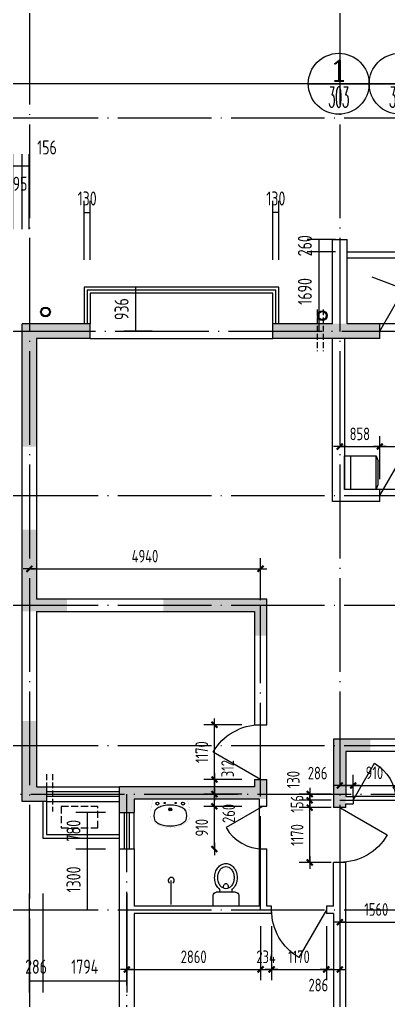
# Model space of a CAD drawing. Extents: x -726032 to 135930, y -151624 to 587044.
# Drawn here: x -666225 to -658347, y 498822 to 519746 of the extents above; entities that cross this region are included whole.
import ezdxf
from ezdxf.enums import TextEntityAlignment as Align

# ---------------------------------------------------------------- set-up
doc = ezdxf.new("R2010")
doc.units = 0
doc.header["$LTSCALE"] = 1000
doc.header["$MEASUREMENT"] = 0
doc.linetypes.add('DASH', pattern=[0.35, 0.25, -0.1])
doc.linetypes.add('DOTE', pattern=[2.42, 2, -0.2, 0.02, -0.2])
doc.layers.get('0').update_dxf_attribs({"linetype": 'CONTINUOUS'})
doc.layers.get('DEFPOINTS').update_dxf_attribs({"color": 1, "linetype": 'CONTINUOUS'})
for name, color, linetype in [('COLUMN', 170, 'CONTINUOUS'), ('DOTE', 8, 'DOTE'), ('GROUND', 45, 'CONTINUOUS'), ('JIAJU', 252, 'CONTINUOUS'), ('LVTRY', 6, 'CONTINUOUS'), ('PUB_DIM', 245, 'CONTINUOUS'), ('ROOF', 4, 'CONTINUOUS'), ('WALL', 255, 'CONTINUOUS'), ('WINDOW', 155, 'CONTINUOUS'), ('WINDOW_TEXT', 7, 'CONTINUOUS'), ('引线', 213, 'CONTINUOUS'), ('空调', 245, 'CONTINUOUS'), ('雨水管', 20, 'CONTINUOUS')]:
    doc.layers.add(name, color=color, linetype=linetype)
doc.styles.add('COMP', font='COMPLEX', dxfattribs={"bigfont": 'hztxt'})
doc.styles.add('DIM_FONT', font='isocp.shx', dxfattribs={"width": 0.8})
doc.styles.add('SIMPLEX', font='SIMPLEX.SHX')
doc.dimstyles.new('DIMA', dxfattribs={"dimtxt": 300, "dimasz": 1, "dimexe": 250, "dimexo": 300, "dimgap": 150, "dimtad": 1, "dimdec": 0, "dimzin": 0, "dimdsep": 46, "dimtxsty": 'DIM_FONT', "dimcen": 0.09, "dimse1": 1, "dimclrt": 142, "dimadec": 0, "dimazin": 0, "dimtfac": 1, "dimtdec": 0, "dimtix": 1, "dimtmove": 2, "dimatfit": 3, "dimfxl": 1, "dimtolj": 1, "dimtzin": 0, "dimarcsym": 0})
doc.dimstyles.new('DIMB', dxfattribs={"dimtxt": 300, "dimasz": 1, "dimexe": 250, "dimexo": 300, "dimgap": 150, "dimtad": 1, "dimdec": 0, "dimzin": 0, "dimdsep": 46, "dimtxsty": 'DIM_FONT', "dimcen": 0.09, "dimse2": 1, "dimclrt": 142, "dimadec": 0, "dimazin": 0, "dimtfac": 1, "dimtdec": 0, "dimtix": 1, "dimtmove": 2, "dimatfit": 3, "dimfxl": 1, "dimtolj": 1, "dimtzin": 0, "dimarcsym": 0})
doc.dimstyles.new('DIMN', dxfattribs={"dimtxt": 300, "dimasz": 1, "dimexe": 250, "dimexo": 300, "dimgap": 150, "dimtad": 1, "dimdec": 0, "dimzin": 0, "dimdsep": 46, "dimtxsty": 'DIM_FONT', "dimcen": 0.09, "dimclrt": 142, "dimadec": 0, "dimazin": 0, "dimtfac": 1, "dimtdec": 0, "dimtix": 1, "dimtmove": 2, "dimatfit": 3, "dimfxl": 1, "dimtolj": 1, "dimtzin": 0, "dimarcsym": 0})

# ---------------------------------------------------------------- blocks, each defined once
blk = doc.blocks.new('_DIMX')
blk.add_line((-150, 0), (150, 0))
at = {"const_width": 50}
blk.add_lwpolyline([(-70, -70), (70, 70)], dxfattribs=at)
blk = doc.blocks.new('*D2236')
at = {"layer": 'DEFPOINTS', "color": 0, "transparency": 16777216}
for p in [(-659673, 500674), (-659387, 500674), (-659387, 499482)]:
    blk.add_point(p, dxfattribs=at)
at = {"layer": 'PUB_DIM', "color": 0, "lineweight": -2, "transparency": 16777216}
for p, q in [((-659387, 500404), (-659387, 499257)), ((-659672, 499482), (-659388, 499482))]:
    blk.add_line(p, q, dxfattribs=at)
at = {"layer": 'PUB_DIM', "color": 0, "lineweight": -2, "transparency": 16777216, "xscale": 0.9, "yscale": 0.9, "zscale": 0.9, "rotation": 180}
blk.add_blockref('_DIMX', (-659673, 499482), dxfattribs=at)
at = {"layer": 'PUB_DIM', "color": 0, "lineweight": -2, "transparency": 16777216, "xscale": 0.9, "yscale": 0.9, "zscale": 0.9}
blk.add_blockref('_DIMX', (-659387, 499482), dxfattribs=at)
at = {"layer": 'PUB_DIM', "color": 142, "transparency": 16777216, "insert": (-659844, 499150), "char_height": 270, "attachment_point": 5, "style": 'DIM_FONT'}
blk.add_mtext('\\A1;286', dxfattribs=at)
blk = doc.blocks.new('*D983')
at = {"layer": 'DEFPOINTS', "color": 0, "transparency": 16777216}
for p in [(-666017, 501404), (-665731, 501404), (-665731, 499241)]:
    blk.add_point(p, dxfattribs=at)
at = {"layer": 'PUB_DIM', "color": 0, "lineweight": -2, "transparency": 16777216}
for p, q in [((-666017, 501104), (-666017, 498991)), ((-665731, 501104), (-665731, 498991)), ((-666018, 499241), (-666019, 499241)), ((-666017, 499241), (-665731, 499241)), ((-665730, 499241), (-665729, 499241))]:
    blk.add_line(p, q, dxfattribs=at)
at = {"layer": 'PUB_DIM', "color": 0, "transparency": 16777216}
for points in [[(-666018, 499242), (-666018, 499241), (-666017, 499241)], [(-665730, 499242), (-665730, 499241), (-665731, 499241)]]:
    blk.add_solid(points, dxfattribs=at)
at = {"layer": 'PUB_DIM', "color": 142, "transparency": 16777216, "insert": (-665874, 499541), "char_height": 300, "attachment_point": 5, "style": 'DIM_FONT'}
blk.add_mtext('\\A1;286', dxfattribs=at)
blk = doc.blocks.new('*D984')
at = {"layer": 'DEFPOINTS', "color": 0, "transparency": 16777216}
for p in [(-665731, 501404), (-663937, 501404), (-663937, 499241)]:
    blk.add_point(p, dxfattribs=at)
at = {"layer": 'PUB_DIM', "color": 0, "lineweight": -2, "transparency": 16777216}
for p, q in [((-665731, 501104), (-665731, 498991)), ((-663937, 501104), (-663937, 498991)), ((-665730, 499241), (-663938, 499241))]:
    blk.add_line(p, q, dxfattribs=at)
at = {"layer": 'PUB_DIM', "color": 0, "transparency": 16777216}
for points in [[(-665730, 499242), (-665730, 499241), (-665731, 499241)], [(-663938, 499242), (-663938, 499241), (-663937, 499241)]]:
    blk.add_solid(points, dxfattribs=at)
at = {"layer": 'PUB_DIM', "color": 142, "transparency": 16777216, "insert": (-664834, 499541), "char_height": 300, "attachment_point": 5, "style": 'DIM_FONT'}
blk.add_mtext('\\A1;1794', dxfattribs=at)
blk = doc.blocks.new('*D2321')
at = {"layer": 'DEFPOINTS', "color": 0, "transparency": 16777216}
for p in [(-663937, 500674), (-661077, 500674), (-661077, 499482)]:
    blk.add_point(p, dxfattribs=at)
at = {"layer": 'PUB_DIM', "color": 0, "lineweight": -2, "transparency": 16777216}
for p, q in [((-661077, 500404), (-661077, 499257)), ((-663936, 499482), (-661078, 499482))]:
    blk.add_line(p, q, dxfattribs=at)
at = {"layer": 'PUB_DIM', "color": 0, "lineweight": -2, "transparency": 16777216, "xscale": 0.9, "yscale": 0.9, "zscale": 0.9, "rotation": 180}
blk.add_blockref('_DIMX', (-663937, 499482), dxfattribs=at)
at = {"layer": 'PUB_DIM', "color": 0, "lineweight": -2, "transparency": 16777216, "xscale": 0.9, "yscale": 0.9, "zscale": 0.9}
blk.add_blockref('_DIMX', (-661077, 499482), dxfattribs=at)
at = {"layer": 'PUB_DIM', "color": 142, "transparency": 16777216, "insert": (-662507, 499752), "char_height": 270, "attachment_point": 5, "style": 'DIM_FONT'}
blk.add_mtext('\\A1;2860', dxfattribs=at)
blk = doc.blocks.new('*D2322')
at = {"layer": 'DEFPOINTS', "color": 0, "transparency": 16777216}
for p in [(-661077, 508029), (-666017, 507092), (-661077, 507092)]:
    blk.add_point(p, dxfattribs=at)
at = {"layer": 'PUB_DIM', "color": 0, "lineweight": -2, "transparency": 16777216}
for p, q in [((-661077, 507362), (-661077, 508254)), ((-666016, 508029), (-661078, 508029))]:
    blk.add_line(p, q, dxfattribs=at)
at = {"layer": 'PUB_DIM', "color": 0, "lineweight": -2, "transparency": 16777216, "xscale": 0.9, "yscale": 0.9, "zscale": 0.9, "rotation": 180}
blk.add_blockref('_DIMX', (-666017, 508029), dxfattribs=at)
at = {"layer": 'PUB_DIM', "color": 0, "lineweight": -2, "transparency": 16777216, "xscale": 0.9, "yscale": 0.9, "zscale": 0.9}
blk.add_blockref('_DIMX', (-661077, 508029), dxfattribs=at)
at = {"layer": 'PUB_DIM', "color": 142, "transparency": 16777216, "insert": (-663547, 508299), "char_height": 270, "attachment_point": 5, "style": 'DIM_FONT'}
blk.add_mtext('\\A1;4940', dxfattribs=at)
blk = doc.blocks.new('_WBLK')
for p, q in [((-0.5, 0.5), (0.5, 0.5)), ((0.5, 0.167), (-0.5, 0.167)), ((0.5, -0.167), (-0.5, -0.167)), ((-0.5, -0.5), (0.5, -0.5))]:
    blk.add_line(p, q)
at = {"layer": 'WINDOW_TEXT', "style": 'SIMPLEX', "flags": 9}
blk.add_attdef('A', text='', height=1, dxfattribs=at).set_placement((0, 1.5), align=Align.MIDDLE)
blk = doc.blocks.new('*D1081')
at = {"layer": 'DEFPOINTS', "color": 0, "transparency": 16777216}
for p in [(-663093, 514038), (-663747, 513102), (-663093, 513102)]:
    blk.add_point(p, dxfattribs=at)
at = {"layer": 'PUB_DIM', "color": 0, "lineweight": -2, "transparency": 16777216}
for p, q in [((-663393, 514038), (-663997, 514038)), ((-663747, 514037), (-663747, 513103)), ((-663393, 513102), (-663997, 513102))]:
    blk.add_line(p, q, dxfattribs=at)
at = {"layer": 'PUB_DIM', "color": 0, "transparency": 16777216}
for points in [[(-663747, 514037), (-663747, 514037), (-663747, 514038)], [(-663747, 513103), (-663747, 513103), (-663747, 513102)]]:
    blk.add_solid(points, dxfattribs=at)
at = {"layer": 'PUB_DIM', "color": 142, "transparency": 16777216, "insert": (-664047, 513570), "char_height": 300, "attachment_point": 5, "rotation": 90, "style": 'DIM_FONT'}
blk.add_mtext('\\A1;936', dxfattribs=at)
blk = doc.blocks.new('*D2323')
at = {"layer": 'DEFPOINTS', "color": 0, "transparency": 16777216}
for p in [(-664773, 502052), (-664093, 502052), (-664093, 500752)]:
    blk.add_point(p, dxfattribs=at)
at = {"layer": 'PUB_DIM', "color": 0, "lineweight": -2, "transparency": 16777216}
for p, q in [((-664393, 502052), (-665023, 502052)), ((-664773, 500753), (-664773, 502051))]:
    blk.add_line(p, q, dxfattribs=at)
at = {"layer": 'PUB_DIM', "color": 0, "transparency": 16777216}
for points in [[(-664773, 502051), (-664772, 502051), (-664773, 502052)], [(-664773, 500753), (-664772, 500753), (-664773, 500752)]]:
    blk.add_solid(points, dxfattribs=at)
at = {"layer": 'PUB_DIM', "color": 142, "transparency": 16777216, "insert": (-665073, 501402), "char_height": 300, "attachment_point": 5, "rotation": 90, "style": 'DIM_FONT'}
blk.add_mtext('\\A1;1300', dxfattribs=at)
blk = doc.blocks.new('*D1083')
at = {"layer": 'DEFPOINTS', "color": 0, "transparency": 16777216}
for p in [(-664773, 502832), (-664093, 502832), (-664093, 502052)]:
    blk.add_point(p, dxfattribs=at)
at = {"layer": 'PUB_DIM', "color": 0, "lineweight": -2, "transparency": 16777216}
for p, q in [((-664393, 502832), (-665023, 502832)), ((-664773, 502053), (-664773, 502831)), ((-664393, 502052), (-665023, 502052))]:
    blk.add_line(p, q, dxfattribs=at)
at = {"layer": 'PUB_DIM', "color": 0, "transparency": 16777216}
for points in [[(-664773, 502831), (-664772, 502831), (-664773, 502832)], [(-664773, 502053), (-664772, 502053), (-664773, 502052)]]:
    blk.add_solid(points, dxfattribs=at)
at = {"layer": 'PUB_DIM', "color": 142, "transparency": 16777216, "insert": (-665073, 502442), "char_height": 300, "attachment_point": 5, "rotation": 90, "style": 'DIM_FONT'}
blk.add_mtext('\\A1;780', dxfattribs=at)
blk = doc.blocks.new('*D1092')
at = {"layer": 'DEFPOINTS', "color": 0, "transparency": 16777216}
for p in [(-666173, 516629), (-666368, 514974), (-666173, 514974)]:
    blk.add_point(p, dxfattribs=at)
at = {"layer": 'PUB_DIM', "color": 0, "lineweight": -2, "transparency": 16777216}
for p, q in [((-666368, 515274), (-666368, 516879)), ((-666173, 515274), (-666173, 516879)), ((-666369, 516629), (-666370, 516629)), ((-666368, 516629), (-666173, 516629)), ((-666172, 516629), (-666171, 516629))]:
    blk.add_line(p, q, dxfattribs=at)
at = {"layer": 'PUB_DIM', "color": 0, "transparency": 16777216}
for points in [[(-666369, 516629), (-666369, 516629), (-666368, 516629)], [(-666172, 516629), (-666172, 516629), (-666173, 516629)]]:
    blk.add_solid(points, dxfattribs=at)
at = {"layer": 'PUB_DIM', "color": 142, "transparency": 16777216, "insert": (-666270, 516245), "char_height": 300, "attachment_point": 5, "style": 'DIM_FONT'}
blk.add_mtext('\\A1;195', dxfattribs=at)
blk = doc.blocks.new('*D1093')
at = {"layer": 'DEFPOINTS', "color": 0, "transparency": 16777216}
for p in [(-666017, 516629), (-666173, 514974), (-666017, 514974)]:
    blk.add_point(p, dxfattribs=at)
at = {"layer": 'PUB_DIM', "color": 0, "lineweight": -2, "transparency": 16777216}
for p, q in [((-666173, 515274), (-666173, 516879)), ((-666017, 515274), (-666017, 516879)), ((-666174, 516629), (-666175, 516629)), ((-666173, 516629), (-666017, 516629)), ((-666016, 516629), (-666015, 516629))]:
    blk.add_line(p, q, dxfattribs=at)
at = {"layer": 'PUB_DIM', "color": 0, "transparency": 16777216}
for points in [[(-666174, 516629), (-666174, 516629), (-666173, 516629)], [(-666016, 516629), (-666016, 516629), (-666017, 516629)]]:
    blk.add_solid(points, dxfattribs=at)
at = {"layer": 'PUB_DIM', "color": 142, "transparency": 16777216, "insert": (-665640, 517019), "char_height": 300, "attachment_point": 5, "style": 'DIM_FONT'}
blk.add_mtext('\\A1;156', dxfattribs=at)
blk = doc.blocks.new('*D1094')
at = {"layer": 'DEFPOINTS', "color": 0, "transparency": 16777216}
for p in [(-664717, 515630), (-664847, 514323), (-664717, 514323)]:
    blk.add_point(p, dxfattribs=at)
at = {"layer": 'PUB_DIM', "color": 0, "lineweight": -2, "transparency": 16777216}
for p, q in [((-664847, 514623), (-664847, 515880)), ((-664717, 514623), (-664717, 515880)), ((-664848, 515630), (-664849, 515630)), ((-664847, 515630), (-664717, 515630)), ((-664716, 515630), (-664715, 515630))]:
    blk.add_line(p, q, dxfattribs=at)
at = {"layer": 'PUB_DIM', "color": 0, "transparency": 16777216}
for points in [[(-664848, 515630), (-664848, 515630), (-664847, 515630)], [(-664716, 515630), (-664716, 515630), (-664717, 515630)]]:
    blk.add_solid(points, dxfattribs=at)
at = {"layer": 'PUB_DIM', "color": 142, "transparency": 16777216, "insert": (-664782, 515930), "char_height": 300, "attachment_point": 5, "style": 'DIM_FONT'}
blk.add_mtext('\\A1;130', dxfattribs=at)
blk = doc.blocks.new('_INDEX')
blk.add_line((-0.5, 0), (0.5, 0))
blk.add_circle((0, 0), 0.5)
at = {"style": 'COMP'}
for tag, width, p, p2 in [('1', 2.333333, (-0.17, 0.05), (0.17, 0.05)), ('-', 1.166667, (-0.17, -0.39), (0.17, -0.39))]:
    blk.add_attdef(tag, text='', height=0.34, dxfattribs=dict(at, width=width)).set_placement(p, p2, align=Align.FIT)
blk = doc.blocks.new('*D1105')
at = {"layer": 'DEFPOINTS', "color": 0, "transparency": 16777216}
for p in [(-659387, 501362), (-657827, 501102), (-657827, 500492)]:
    blk.add_point(p, dxfattribs=at)
at = {"layer": 'PUB_DIM', "color": 0, "lineweight": -2, "transparency": 16777216}
for p, q in [((-659387, 501092), (-659387, 500267)), ((-657827, 500832), (-657827, 500267)), ((-659386, 500492), (-657828, 500492))]:
    blk.add_line(p, q, dxfattribs=at)
at = {"layer": 'PUB_DIM', "color": 0, "lineweight": -2, "transparency": 16777216, "xscale": 0.9, "yscale": 0.9, "zscale": 0.9, "rotation": 180}
blk.add_blockref('_DIMX', (-659387, 500492), dxfattribs=at)
at = {"layer": 'PUB_DIM', "color": 0, "lineweight": -2, "transparency": 16777216, "xscale": 0.9, "yscale": 0.9, "zscale": 0.9}
blk.add_blockref('_DIMX', (-657827, 500492), dxfattribs=at)
at = {"layer": 'PUB_DIM', "color": 142, "transparency": 16777216, "insert": (-658607, 500762), "char_height": 270, "attachment_point": 5, "style": 'DIM_FONT'}
blk.add_mtext('\\A1;1560', dxfattribs=at)
blk = doc.blocks.new('_DBLK')
blk.add_line((-0.5, 0), (0, -0.866))
blk.add_arc((-0.5, 0), 1, 300, 0)
at = {"layer": 'WINDOW_TEXT', "style": 'SIMPLEX', "flags": 9}
blk.add_attdef('A', text='', height=1, dxfattribs=at).set_placement((0, 1.5), align=Align.MIDDLE)
blk = doc.blocks.new('*D2353')
at = {"layer": 'DEFPOINTS', "color": 0, "transparency": 16777216}
for p in [(-659101, 503408), (-659387, 502897), (-659101, 502897)]:
    blk.add_point(p, dxfattribs=at)
at = {"layer": 'PUB_DIM', "color": 0, "lineweight": -2, "transparency": 16777216}
for p, q in [((-659101, 503167), (-659101, 503633)), ((-659386, 503408), (-659102, 503408))]:
    blk.add_line(p, q, dxfattribs=at)
at = {"layer": 'PUB_DIM', "color": 0, "lineweight": -2, "transparency": 16777216, "xscale": 0.9, "yscale": 0.9, "zscale": 0.9, "rotation": 180}
blk.add_blockref('_DIMX', (-659387, 503408), dxfattribs=at)
at = {"layer": 'PUB_DIM', "color": 0, "lineweight": -2, "transparency": 16777216, "xscale": 0.9, "yscale": 0.9, "zscale": 0.9}
blk.add_blockref('_DIMX', (-659101, 503408), dxfattribs=at)
at = {"layer": 'PUB_DIM', "color": 142, "transparency": 16777216, "insert": (-659859, 503671), "char_height": 270, "attachment_point": 5, "style": 'DIM_FONT'}
blk.add_mtext('\\A1;286', dxfattribs=at)
blk = doc.blocks.new('*D2354')
at = {"layer": 'DEFPOINTS', "color": 0, "transparency": 16777216}
for p in [(-658191, 503408), (-659101, 502897), (-658191, 502897)]:
    blk.add_point(p, dxfattribs=at)
at = {"layer": 'PUB_DIM', "color": 0, "lineweight": -2, "transparency": 16777216}
for p, q in [((-658191, 503167), (-658191, 503633)), ((-659100, 503408), (-658192, 503408))]:
    blk.add_line(p, q, dxfattribs=at)
at = {"layer": 'PUB_DIM', "color": 0, "lineweight": -2, "transparency": 16777216, "xscale": 0.9, "yscale": 0.9, "zscale": 0.9, "rotation": 180}
blk.add_blockref('_DIMX', (-659101, 503408), dxfattribs=at)
at = {"layer": 'PUB_DIM', "color": 0, "lineweight": -2, "transparency": 16777216, "xscale": 0.9, "yscale": 0.9, "zscale": 0.9}
blk.add_blockref('_DIMX', (-658191, 503408), dxfattribs=at)
at = {"layer": 'PUB_DIM', "color": 142, "transparency": 16777216, "insert": (-658646, 503678), "char_height": 270, "attachment_point": 5, "style": 'DIM_FONT'}
blk.add_mtext('\\A1;910', dxfattribs=at)
blk = doc.blocks.new('A$C593B1C2D')
at = {"layer": 'JIAJU'}
for p, q in [((0, 550), (0, 32)), ((550, 550), (0, 550)), ((550, 32), (550, 550)), ((550, 450), (0, 450)), ((0, 32), (84, 0)), ((550, 32), (0, 32)), ((466, 0), (84, 0)), ((550, 32), (466, 0))]:
    blk.add_line(p, q, dxfattribs=at)
blk = doc.blocks.new('A$C52343C9C')
at = {"layer": 'JIAJU', "rotation": 2.050917305024764e-05}
blk.add_blockref('A$C593B1C2D', (0, 0), dxfattribs=at)
blk = doc.blocks.new('A$C47CE1419')
at = {"layer": 'JIAJU', "xscale": -1, "rotation": 90}
blk.add_blockref('A$C52343C9C', (550, 550), dxfattribs=at)
blk = doc.blocks.new('*D2355')
at = {"layer": 'DEFPOINTS', "color": 0, "transparency": 16777216}
for p in [(-658529, 510638), (-659387, 509669), (-658529, 509669)]:
    blk.add_point(p, dxfattribs=at)
at = {"layer": 'PUB_DIM', "color": 0, "lineweight": -2, "transparency": 16777216}
for p, q in [((-658529, 509939), (-658529, 510863)), ((-659386, 510638), (-658530, 510638))]:
    blk.add_line(p, q, dxfattribs=at)
at = {"layer": 'PUB_DIM', "color": 0, "lineweight": -2, "transparency": 16777216, "xscale": 0.9, "yscale": 0.9, "zscale": 0.9, "rotation": 180}
blk.add_blockref('_DIMX', (-659387, 510638), dxfattribs=at)
at = {"layer": 'PUB_DIM', "color": 0, "lineweight": -2, "transparency": 16777216, "xscale": 0.9, "yscale": 0.9, "zscale": 0.9}
blk.add_blockref('_DIMX', (-658529, 510638), dxfattribs=at)
at = {"layer": 'PUB_DIM', "color": 142, "transparency": 16777216, "insert": (-658958, 510908), "char_height": 270, "attachment_point": 5, "style": 'DIM_FONT'}
blk.add_mtext('\\A1;858', dxfattribs=at)
blk = doc.blocks.new('*D3738')
at = {"layer": 'DEFPOINTS', "color": 0, "transparency": 16777216}
for p in [(-659179, 514792), (-659832, 513102), (-659179, 513102)]:
    blk.add_point(p, dxfattribs=at)
at = {"layer": 'PUB_DIM', "color": 0, "lineweight": -2, "transparency": 16777216}
for p, q in [((-659479, 514792), (-660082, 514792)), ((-659832, 514791), (-659832, 513103))]:
    blk.add_line(p, q, dxfattribs=at)
at = {"layer": 'PUB_DIM', "color": 0, "transparency": 16777216}
for points in [[(-659832, 514791), (-659832, 514791), (-659832, 514792)], [(-659832, 513103), (-659832, 513103), (-659832, 513102)]]:
    blk.add_solid(points, dxfattribs=at)
at = {"layer": 'PUB_DIM', "color": 142, "transparency": 16777216, "insert": (-660132, 513947), "char_height": 300, "attachment_point": 5, "rotation": 90, "style": 'DIM_FONT'}
blk.add_mtext('\\A1;1690', dxfattribs=at)
blk = doc.blocks.new('*D2360')
at = {"layer": 'DEFPOINTS', "color": 0, "transparency": 16777216}
for p in [(-657359, 510638), (-658529, 509669), (-657359, 509669)]:
    blk.add_point(p, dxfattribs=at)
at = {"layer": 'PUB_DIM', "color": 0, "lineweight": -2, "transparency": 16777216}
for p, q in [((-657359, 509939), (-657359, 510863)), ((-658528, 510638), (-657360, 510638))]:
    blk.add_line(p, q, dxfattribs=at)
at = {"layer": 'PUB_DIM', "color": 0, "lineweight": -2, "transparency": 16777216, "xscale": 0.9, "yscale": 0.9, "zscale": 0.9, "rotation": 180}
blk.add_blockref('_DIMX', (-658529, 510638), dxfattribs=at)
at = {"layer": 'PUB_DIM', "color": 0, "lineweight": -2, "transparency": 16777216, "xscale": 0.9, "yscale": 0.9, "zscale": 0.9}
blk.add_blockref('_DIMX', (-657359, 510638), dxfattribs=at)
at = {"layer": 'PUB_DIM', "color": 142, "transparency": 16777216, "insert": (-657944, 510908), "char_height": 270, "attachment_point": 5, "style": 'DIM_FONT'}
blk.add_mtext('\\A1;1170', dxfattribs=at)
blk = doc.blocks.new('*D2362')
at = {"layer": 'DEFPOINTS', "color": 0, "transparency": 16777216}
for p in [(-661077, 500674), (-660843, 500674), (-660843, 499482)]:
    blk.add_point(p, dxfattribs=at)
at = {"layer": 'PUB_DIM', "color": 0, "lineweight": -2, "transparency": 16777216}
for p, q in [((-660843, 500404), (-660843, 499257)), ((-661078, 499482), (-661079, 499482)), ((-661077, 499482), (-660843, 499482)), ((-660842, 499482), (-660841, 499482))]:
    blk.add_line(p, q, dxfattribs=at)
at = {"layer": 'PUB_DIM', "color": 0, "lineweight": -2, "transparency": 16777216, "xscale": 0.9, "yscale": 0.9, "zscale": 0.9}
blk.add_blockref('_DIMX', (-661077, 499482), dxfattribs=at)
at = {"layer": 'PUB_DIM', "color": 0, "lineweight": -2, "transparency": 16777216, "xscale": 0.9, "yscale": 0.9, "zscale": 0.9, "rotation": 180}
blk.add_blockref('_DIMX', (-660843, 499482), dxfattribs=at)
at = {"layer": 'PUB_DIM', "color": 142, "transparency": 16777216, "insert": (-660960, 499752), "char_height": 270, "attachment_point": 5, "style": 'DIM_FONT'}
blk.add_mtext('\\A1;234', dxfattribs=at)
blk = doc.blocks.new('M_E11')
for p, q in [((-280, -10), (-280, 0)), ((280, 0), (280, -10)), ((-251, -189), (-251, -186)), ((-248, -183), (-250, -185))]:
    blk.add_line(p, q)
at = {"const_width": 1.5}
for points in [[(-280, 0), (280, 0)], [(-326, -200), (-280, -5)], [(326, -204), (280, -5)]]:
    blk.add_lwpolyline(points, dxfattribs=at)
for points in [[(253, -188, 0.098208), (193, -141, 0.066287), (110, -111, 0.052428), (0, -100, 0.052428), (-110, -111, 0.066287), (-193, -141, 0.093876), (-251, -186, 0.171377)], [(-250, -358, 0.091341), (-193, -401, 0.066287), (-110, -431, 0.052428), (0, -442, 0.052428), (110, -431, 0.066287), (193, -401, 0.091756), (250, -358, 0.171377)]]:
    blk.add_lwpolyline(points, format="xyb")
for points in [[(-326, -200, 0.008223), (-326, -204, 0.149285)], [(-326, -266, 0.149285), (-304, -337, 0.107079), (-231, -408, 0.075625), (-131, -450, 0.062436), (-1, -467, 0.062436), (130, -452, 0.075625), (230, -410, 0.107079), (304, -339, 0.149285), (326, -268, 0.005205), (326, -266, 0.086596)]]:
    blk.add_lwpolyline(points, format="xyb", dxfattribs=at)
at = {"const_width": 1.5, "flags": 128}
for points in [[(-326, -204), (-326, -268)], [(326, -204), (326, -268)]]:
    blk.add_lwpolyline(points, dxfattribs=at)
at = {"flags": 128}
for points in [[(-253, -188, 0.172546), (-250, -358, 0.726395)], [(253, -188, -0.172546), (250, -358, -0.726395)]]:
    blk.add_lwpolyline(points, format="xyb", dxfattribs=at)
for centre, radius in [((-210, -75), 24), ((-210, -75), 24), ((-210, -75), 24), ((-90, -65), 10), ((0, -170), 25), ((0, -170), 15), ((90, -65), 10), ((210, -75), 24)]:
    blk.add_circle(centre, radius)
blk.add_arc((-250, -186), 1, 131.3224, 180)
at = {"width": 0.8, "flags": 9}
for tag in ['XSIZE', 'YSIZE']:
    blk.add_attdef(tag, (0, 0), '', height=0.5, dxfattribs=at)
blk = doc.blocks.new('_LV10')
blk.add_line((0, -37), (0, -432))
blk.add_arc((0, -432), 50, 121.0332, 58.9668)
blk = doc.blocks.new('_LV5')
for p, q in [((210, 0), (-210, 0)), ((-210, 0), (-210, -180)), ((210, -180), (210, 0)), ((160, -230), (-160, -230)), ((-101, -230), (-101, -254)), ((101, -230), (101, -254))]:
    blk.add_line(p, q)
blk.add_lwpolyline([(-135, -469, 0.080312), (-123, -544, 0.089014), (-92, -602, 0.104918), (-46, -639, 0.119812), (0, -650, 0.119812), (46, -639, 0.104918), (92, -602, 0.089014), (123, -544, 0.080312), (135, -469, 0.080312), (123, -395, 0.089014), (92, -337, 0.104918), (46, -300, 0.119812), (0, -288, 0.119812), (-46, -300, 0.104918), (-92, -337, 0.089014), (-123, -395, 0.080312)], format="xyb", close=True)
for points in [[(-39, -318, 0.073567), (-36, -339, 0.084454), (-27, -356, 0.10642), (-14, -368, 0.129709), (0, -372, 0.129709), (14, -368, 0.10642), (27, -356, 0.084454), (36, -339, 0.073567), (39, -318, 0.073567), (36, -298, 0.014016), (35, -295, 0.10642)], [(-35, -295, 0.013578), (-36, -298, 0.073567), (-39, -318, 0.073567)]]:
    blk.add_lwpolyline(points, format="xyb")
for centre, radius, start, end in [((-160, -180), 50, 180, 270), ((52, -453), 235, 141.2863, 161.6333), ((20, -427), 194, 134.8144, 141.2863), ((-151, -254), 50, 314.8144, 0), ((151, -254), 50, 180, 225.2555), ((-20, -427), 194, 38.7137, 45.2555), ((-52, -453), 235, 18.3667, 38.7137), ((160, -180), 50, 270, 0), ((102, -469), 287, 161.6333, 180), ((102, -469), 287, 180, 198.3667), ((-102, -469), 287, 0, 18.3667), ((-102, -469), 287, 341.6333, 0), ((52, -486), 235, 198.3667, 218.7137), ((20, -512), 194, 218.7137, 242.6714), ((-20, -512), 194, 297.3286, 321.2863), ((-52, -486), 235, 321.2863, 341.6333), ((0, -551), 150, 242.6714, 270), ((0, -551), 150, 270, 297.3286)]:
    blk.add_arc(centre, radius, start, end)
blk = doc.blocks.new('*D2363')
at = {"layer": 'DEFPOINTS', "color": 0, "transparency": 16777216}
for p in [(-662064, 504704), (-661207, 504704), (-661207, 503534)]:
    blk.add_point(p, dxfattribs=at)
at = {"layer": 'PUB_DIM', "color": 0, "lineweight": -2, "transparency": 16777216}
for p, q in [((-661477, 504704), (-662289, 504704)), ((-662064, 503535), (-662064, 504704))]:
    blk.add_line(p, q, dxfattribs=at)
at = {"layer": 'PUB_DIM', "color": 0, "lineweight": -2, "transparency": 16777216, "xscale": 0.9, "yscale": 0.9, "zscale": 0.9}
for p, rotation in [((-662064, 504704), 90), ((-662064, 503534), 270)]:
    blk.add_blockref('_DIMX', p, dxfattribs=dict(at, rotation=rotation))
at = {"layer": 'PUB_DIM', "color": 142, "transparency": 16777216, "insert": (-662334, 504119), "char_height": 270, "attachment_point": 5, "rotation": 90, "style": 'DIM_FONT'}
blk.add_mtext('\\A1;1170', dxfattribs=at)
blk = doc.blocks.new('*D2364')
at = {"layer": 'DEFPOINTS', "color": 0, "transparency": 16777216}
for p in [(-662064, 503534), (-661207, 503534), (-661207, 503222)]:
    blk.add_point(p, dxfattribs=at)
at = {"layer": 'PUB_DIM', "color": 0, "lineweight": -2, "transparency": 16777216}
for p, q in [((-661477, 503534), (-662289, 503534)), ((-662064, 503223), (-662064, 503534))]:
    blk.add_line(p, q, dxfattribs=at)
at = {"layer": 'PUB_DIM', "color": 0, "lineweight": -2, "transparency": 16777216, "xscale": 0.9, "yscale": 0.9, "zscale": 0.9}
for p, rotation in [((-662064, 503534), 90), ((-662064, 503222), 270)]:
    blk.add_blockref('_DIMX', p, dxfattribs=dict(at, rotation=rotation))
at = {"layer": 'PUB_DIM', "color": 142, "transparency": 16777216, "insert": (-661783, 503767), "char_height": 270, "attachment_point": 5, "rotation": 90, "style": 'DIM_FONT'}
blk.add_mtext('\\A1;312', dxfattribs=at)
blk = doc.blocks.new('*D2365')
at = {"layer": 'DEFPOINTS', "color": 0, "transparency": 16777216}
for p in [(-662064, 503222), (-661207, 503222), (-661207, 502962)]:
    blk.add_point(p, dxfattribs=at)
at = {"layer": 'PUB_DIM', "color": 0, "lineweight": -2, "transparency": 16777216}
for p, q in [((-661477, 503222), (-662289, 503222)), ((-662064, 503223), (-662064, 503224)), ((-662064, 502962), (-662064, 503222)), ((-662064, 502962), (-662064, 502961))]:
    blk.add_line(p, q, dxfattribs=at)
at = {"layer": 'PUB_DIM', "color": 0, "lineweight": -2, "transparency": 16777216, "xscale": 0.9, "yscale": 0.9, "zscale": 0.9}
for p, rotation in [((-662064, 503222), 270), ((-662064, 502962), 90)]:
    blk.add_blockref('_DIMX', p, dxfattribs=dict(at, rotation=rotation))
at = {"layer": 'PUB_DIM', "color": 142, "transparency": 16777216, "insert": (-661758, 502811), "char_height": 270, "attachment_point": 5, "rotation": 90, "style": 'DIM_FONT'}
blk.add_mtext('\\A1;260', dxfattribs=at)
blk = doc.blocks.new('*D2366')
at = {"layer": 'DEFPOINTS', "color": 0, "transparency": 16777216}
for p in [(-662064, 502962), (-661207, 502962), (-661207, 502052)]:
    blk.add_point(p, dxfattribs=at)
at = {"layer": 'PUB_DIM', "color": 0, "lineweight": -2, "transparency": 16777216}
for p, q in [((-661477, 502962), (-662289, 502962)), ((-662064, 502053), (-662064, 502962))]:
    blk.add_line(p, q, dxfattribs=at)
at = {"layer": 'PUB_DIM', "color": 0, "lineweight": -2, "transparency": 16777216, "xscale": 0.9, "yscale": 0.9, "zscale": 0.9}
for p, rotation in [((-662064, 502962), 90), ((-662064, 502052), 270)]:
    blk.add_blockref('_DIMX', p, dxfattribs=dict(at, rotation=rotation))
at = {"layer": 'PUB_DIM', "color": 142, "transparency": 16777216, "insert": (-662334, 502507), "char_height": 270, "attachment_point": 5, "rotation": 90, "style": 'DIM_FONT'}
blk.add_mtext('\\A1;910', dxfattribs=at)
blk = doc.blocks.new('*D2367')
at = {"layer": 'DEFPOINTS', "color": 0, "transparency": 16777216}
for p in [(-660843, 500674), (-659673, 500674), (-659673, 499482)]:
    blk.add_point(p, dxfattribs=at)
at = {"layer": 'PUB_DIM', "color": 0, "lineweight": -2, "transparency": 16777216}
for p, q in [((-659673, 500404), (-659673, 499257)), ((-660842, 499482), (-659674, 499482))]:
    blk.add_line(p, q, dxfattribs=at)
at = {"layer": 'PUB_DIM', "color": 0, "lineweight": -2, "transparency": 16777216, "xscale": 0.9, "yscale": 0.9, "zscale": 0.9, "rotation": 180}
blk.add_blockref('_DIMX', (-660843, 499482), dxfattribs=at)
at = {"layer": 'PUB_DIM', "color": 0, "lineweight": -2, "transparency": 16777216, "xscale": 0.9, "yscale": 0.9, "zscale": 0.9}
blk.add_blockref('_DIMX', (-659673, 499482), dxfattribs=at)
at = {"layer": 'PUB_DIM', "color": 142, "transparency": 16777216, "insert": (-660258, 499752), "char_height": 270, "attachment_point": 5, "style": 'DIM_FONT'}
blk.add_mtext('\\A1;1170', dxfattribs=at)
blk = doc.blocks.new('*D2368')
at = {"layer": 'DEFPOINTS', "color": 0, "transparency": 16777216}
for p in [(-660028, 503092), (-659297, 503092), (-659297, 502936)]:
    blk.add_point(p, dxfattribs=at)
at = {"layer": 'PUB_DIM', "color": 0, "lineweight": -2, "transparency": 16777216}
for p, q in [((-659567, 503092), (-660253, 503092)), ((-660028, 503093), (-660028, 503094)), ((-660028, 502936), (-660028, 503092)), ((-660028, 502936), (-660028, 502935))]:
    blk.add_line(p, q, dxfattribs=at)
at = {"layer": 'PUB_DIM', "color": 0, "lineweight": -2, "transparency": 16777216, "xscale": 0.9, "yscale": 0.9, "zscale": 0.9}
for p, rotation in [((-660028, 503092), 270), ((-660028, 502936), 90)]:
    blk.add_blockref('_DIMX', p, dxfattribs=dict(at, rotation=rotation))
at = {"layer": 'PUB_DIM', "color": 142, "transparency": 16777216, "insert": (-660298, 503014), "char_height": 270, "attachment_point": 5, "rotation": 90, "style": 'DIM_FONT'}
blk.add_mtext('\\A1;156', dxfattribs=at)
blk = doc.blocks.new('*D1106')
at = {"layer": 'DEFPOINTS', "color": 0, "transparency": 16777216}
for p in [(-660028, 503222), (-659297, 503222), (-659297, 503092)]:
    blk.add_point(p, dxfattribs=at)
at = {"layer": 'PUB_DIM', "color": 0, "lineweight": -2, "transparency": 16777216}
for p, q in [((-659567, 503222), (-660253, 503222)), ((-660028, 503223), (-660028, 503224)), ((-660028, 503092), (-660028, 503222)), ((-659567, 503092), (-660253, 503092)), ((-660028, 503092), (-660028, 503091))]:
    blk.add_line(p, q, dxfattribs=at)
at = {"layer": 'PUB_DIM', "color": 0, "lineweight": -2, "transparency": 16777216, "xscale": 0.9, "yscale": 0.9, "zscale": 0.9}
for p, rotation in [((-660028, 503222), 270), ((-660028, 503092), 90)]:
    blk.add_blockref('_DIMX', p, dxfattribs=dict(at, rotation=rotation))
at = {"layer": 'PUB_DIM', "color": 142, "transparency": 16777216, "insert": (-660379, 503533), "char_height": 270, "attachment_point": 5, "rotation": 90, "style": 'DIM_FONT'}
blk.add_mtext('\\A1;130', dxfattribs=at)
blk = doc.blocks.new('*D1107')
at = {"layer": 'DEFPOINTS', "color": 0, "transparency": 16777216}
for p in [(-659179, 515052), (-659832, 514792), (-659179, 514792)]:
    blk.add_point(p, dxfattribs=at)
at = {"layer": 'PUB_DIM', "color": 0, "lineweight": -2, "transparency": 16777216}
for p, q in [((-659479, 515052), (-660082, 515052)), ((-659832, 515053), (-659832, 515054)), ((-659832, 515052), (-659832, 514792)), ((-659479, 514792), (-660082, 514792)), ((-659832, 514791), (-659832, 514790))]:
    blk.add_line(p, q, dxfattribs=at)
at = {"layer": 'PUB_DIM', "color": 0, "transparency": 16777216}
for points in [[(-659832, 515053), (-659832, 515053), (-659832, 515052)], [(-659832, 514791), (-659832, 514791), (-659832, 514792)]]:
    blk.add_solid(points, dxfattribs=at)
at = {"layer": 'PUB_DIM', "color": 142, "transparency": 16777216, "insert": (-660132, 514922), "char_height": 300, "attachment_point": 5, "rotation": 90, "style": 'DIM_FONT'}
blk.add_mtext('\\A1;260', dxfattribs=at)
blk = doc.blocks.new('*D1108')
at = {"layer": 'DEFPOINTS', "color": 0, "transparency": 16777216}
for p in [(-660028, 502936), (-659297, 502936), (-659297, 501766)]:
    blk.add_point(p, dxfattribs=at)
at = {"layer": 'PUB_DIM', "color": 0, "lineweight": -2, "transparency": 16777216}
for p, q in [((-659567, 502936), (-660253, 502936)), ((-660028, 501767), (-660028, 502936)), ((-659567, 501766), (-660253, 501766))]:
    blk.add_line(p, q, dxfattribs=at)
at = {"layer": 'PUB_DIM', "color": 0, "lineweight": -2, "transparency": 16777216, "xscale": 0.9, "yscale": 0.9, "zscale": 0.9}
for p, rotation in [((-660028, 502936), 90), ((-660028, 501766), 270)]:
    blk.add_blockref('_DIMX', p, dxfattribs=dict(at, rotation=rotation))
at = {"layer": 'PUB_DIM', "color": 142, "transparency": 16777216, "insert": (-660298, 502351), "char_height": 270, "attachment_point": 5, "rotation": 90, "style": 'DIM_FONT'}
blk.add_mtext('\\A1;1170', dxfattribs=at)
blk = doc.blocks.new('*D1109')
at = {"layer": 'DEFPOINTS', "color": 0, "transparency": 16777216}
for p in [(-660817, 515630), (-660817, 514323), (-660687, 514323)]:
    blk.add_point(p, dxfattribs=at)
at = {"layer": 'PUB_DIM', "color": 0, "lineweight": -2, "transparency": 16777216}
for p, q in [((-660817, 514623), (-660817, 515880)), ((-660687, 514623), (-660687, 515880)), ((-660818, 515630), (-660819, 515630)), ((-660687, 515630), (-660817, 515630)), ((-660686, 515630), (-660685, 515630))]:
    blk.add_line(p, q, dxfattribs=at)
at = {"layer": 'PUB_DIM', "color": 0, "transparency": 16777216}
for points in [[(-660818, 515630), (-660818, 515630), (-660817, 515630)], [(-660686, 515630), (-660686, 515630), (-660687, 515630)]]:
    blk.add_solid(points, dxfattribs=at)
at = {"layer": 'PUB_DIM', "color": 142, "transparency": 16777216, "insert": (-660752, 515930), "char_height": 300, "attachment_point": 5, "style": 'DIM_FONT'}
blk.add_mtext('\\A1;130', dxfattribs=at)

msp = doc.modelspace()

# ---------------------------------------------------------------- linework, layer by layer
at = {"layer": 'COLUMN'}
for points in [[(-666172.9, 513258.4), (-666172.9, 510632.4), (-665860.9, 512946.4), (-665860.9, 510632.4)], [(-666172.9, 513258.4), (-665860.9, 512946.4), (-664716.9, 513258.4), (-664716.9, 512946.4)], [(-660816.9, 513258.4), (-660816.9, 512946.4), (-658528.9, 513258.4), (-658528.9, 512946.4)], [(-666172.9, 508864.4), (-666172.9, 507122.4), (-665860.9, 508864.4), (-665860.9, 507382.4)], [(-666172.9, 507122.4), (-665860.9, 507382.4), (-665210.9, 507122.4), (-665210.9, 507382.4)], [(-663156.9, 507382.4), (-663156.9, 507122.4), (-660946.9, 507382.4), (-661206.9, 507122.4)], [(-661206.9, 507122.4), (-661206.9, 506602.4), (-660946.9, 507382.4), (-660946.9, 506602.4)], [(-666172.9, 504782.4), (-666172.9, 503066.4), (-665860.9, 504782.4), (-665860.9, 503378.4)], [(-659516.9, 504392.4), (-658736.9, 504392.4), (-659256.9, 504132.4), (-658736.9, 504132.4)], [(-659516.9, 502936.4), (-659516.9, 504392.4), (-659256.9, 502936.4), (-659256.9, 504132.4)], [(-661206.9, 503534.4), (-661206.9, 503378.4), (-660946.9, 503534.4), (-660946.9, 503118.4)], [(-666172.9, 503066.4), (-665652.9, 503066.4), (-665860.9, 503378.4), (-665652.9, 503378.4)], [(-664092.9, 503378.4), (-663780.9, 503118.4), (-661206.9, 503378.4), (-660946.9, 503118.4)], [(-664092.9, 503378.4), (-664092.9, 502832.4), (-663780.9, 503118.4), (-663780.9, 502832.4)]]:
    msp.add_solid(points, dxfattribs=at)
at = {"layer": 'DOTE'}
for p, q in [((-666016.9, 522352), (-666016.9, 491880.4)), ((-659386.9, 522352), (-659386.9, 491880.4)), ((-712529.2, 517652.4), (-642897.4, 517652.4)), ((-712581.2, 513102.4), (-642897.4, 513102.4)), ((-712529.2, 509592.4), (-642897.4, 509592.4)), ((-712529.2, 507252.4), (-642897.4, 507252.4)), ((-661076.9, 500752.4), (-661076.9, 507252.4)), ((-712529.2, 504262.4), (-642897.4, 504262.4)), ((-711965.6, 503222.4), (-642897.4, 503222.4)), ((-663936.9, 491880.4), (-663936.9, 503222.4)), ((-659386.9, 503092.4), (-657826.9, 503092.4)), ((-712529.2, 500752.4), (-642897.4, 500752.4))]:
    msp.add_line(p, q, dxfattribs=at)
at = {"layer": 'GROUND'}
for p, q in [((-657358.9, 513258.4), (-658528.9, 513258.4)), ((-657358.9, 509722.4), (-658528.9, 509722.4)), ((-658190.9, 503170.4), (-659100.9, 503170.4)), ((-661102.9, 502052.4), (-661102.9, 502962.4))]:
    msp.add_line(p, q, dxfattribs=at)
at = {"layer": 'ROOF'}
for p, q in [((-659230.9, 514792.4), (-656578.9, 514792.4)), ((-659230.9, 514662.4), (-656578.9, 514662.4)), ((-665730.9, 503066.4), (-665730.9, 502286.4)), ((-665652.9, 503066.4), (-665652.9, 502364.4)), ((-665730.9, 502286.4), (-664092.9, 502286.4)), ((-665652.9, 502364.4), (-664092.9, 502364.4))]:
    msp.add_line(p, q, dxfattribs=at)
at = {"layer": 'WALL'}
for p, q in [((-659542.9, 515052.4), (-659230.9, 515052.4)), ((-659542.9, 513258.4), (-659542.9, 515052.4)), ((-659230.9, 513258.4), (-659230.9, 515052.4)), ((-664716.9, 513258.4), (-666172.9, 513258.4)), ((-666172.9, 503066.4), (-666172.9, 513258.4)), ((-664716.9, 512946.4), (-664716.9, 513258.4)), ((-660816.9, 512946.4), (-660816.9, 513258.4)), ((-659542.9, 513258.4), (-660816.9, 513258.4)), ((-658528.9, 513258.4), (-659230.9, 513258.4)), ((-658528.9, 512946.4), (-658528.9, 513258.4)), ((-664716.9, 512946.4), (-665860.9, 512946.4)), ((-665860.9, 512946.4), (-665860.9, 507382.4)), ((-658528.9, 512946.4), (-660816.9, 512946.4)), ((-659542.9, 509462.4), (-659542.9, 512946.4)), ((-659282.9, 512946.4), (-659282.9, 509722.4)), ((-658528.9, 509722.4), (-659282.9, 509722.4)), ((-658528.9, 509462.4), (-658528.9, 509722.4)), ((-658528.9, 509462.4), (-659542.9, 509462.4)), ((-660946.9, 507382.4), (-665860.9, 507382.4)), ((-660946.9, 504704.4), (-660946.9, 507382.4)), ((-665860.9, 507122.4), (-661206.9, 507122.4)), ((-665860.9, 507122.4), (-665860.9, 503378.4)), ((-661206.9, 507122.4), (-661206.9, 504704.4)), ((-661206.9, 504704.4), (-660946.9, 504704.4)), ((-659516.9, 504392.4), (-659516.9, 502936.4)), ((-656266.9, 504392.4), (-659516.9, 504392.4)), ((-659256.9, 504132.4), (-659256.9, 503170.4)), ((-654836.9, 504132.4), (-659256.9, 504132.4)), ((-661206.9, 503534.4), (-661206.9, 503378.4)), ((-661206.9, 503534.4), (-660946.9, 503534.4)), ((-660946.9, 502962.4), (-660946.9, 503534.4)), ((-665860.9, 503378.4), (-665652.9, 503378.4)), ((-665652.9, 503378.4), (-665652.9, 503066.4)), ((-661206.9, 503378.4), (-664092.9, 503378.4)), ((-664092.9, 502832.4), (-664092.9, 503378.4)), ((-665652.9, 503066.4), (-666172.9, 503066.4)), ((-661102.9, 503118.4), (-663780.9, 503118.4)), ((-663780.9, 503118.4), (-663780.9, 502832.4)), ((-661102.9, 502962.4), (-661102.9, 503118.4)), ((-659256.9, 503170.4), (-659100.9, 503170.4)), ((-659256.9, 502936.4), (-659256.9, 503014.4)), ((-659256.9, 503014.4), (-659100.9, 503014.4)), ((-659100.9, 503170.4), (-659100.9, 503014.4)), ((-664092.9, 502832.4), (-663780.9, 502832.4)), ((-661102.9, 502962.4), (-660946.9, 502962.4)), ((-659256.9, 502936.4), (-659516.9, 502936.4)), ((-664092.9, 495266.4), (-664092.9, 502052.4)), ((-664092.9, 502052.4), (-663780.9, 502052.4)), ((-663780.9, 502052.4), (-663780.9, 500830.4)), ((-661102.9, 500830.4), (-661102.9, 502052.4)), ((-661102.9, 502052.4), (-660946.9, 502052.4)), ((-660946.9, 500830.4), (-660946.9, 502052.4)), ((-659516.9, 500830.4), (-659516.9, 501766.4)), ((-659256.9, 501766.4), (-659516.9, 501766.4)), ((-659256.9, 495578.4), (-659256.9, 501766.4)), ((-661102.9, 500830.4), (-663780.9, 500830.4)), ((-660842.9, 500830.4), (-660946.9, 500830.4)), ((-660842.9, 500674.4), (-660842.9, 500830.4)), ((-659672.9, 500830.4), (-659672.9, 500674.4)), ((-659516.9, 500830.4), (-659672.9, 500830.4)), ((-663780.9, 500674.4), (-663780.9, 495578.4)), ((-660842.9, 500674.4), (-663780.9, 500674.4)), ((-659516.9, 500674.4), (-659672.9, 500674.4)), ((-659516.9, 500674.4), (-659516.9, 495578.4))]:
    msp.add_line(p, q, dxfattribs=at)
at = {"layer": 'WINDOW'}
msp.add_line((-664716.9, 512946.4), (-660816.9, 512946.4), dxfattribs=at)
for points in [[(-660686.9, 513258.4), (-660686.9, 514038.4), (-664846.9, 514038.4), (-664846.9, 513258.4)], [(-660751.9, 513258.4), (-660751.9, 513973.4), (-664781.9, 513973.4), (-664781.9, 513258.4)], [(-660816.9, 513258.4), (-660816.9, 513908.4), (-664716.9, 513908.4), (-664716.9, 513258.4)]]:
    msp.add_lwpolyline(points, dxfattribs=at)
at = {"layer": '引线'}
msp.add_lwpolyline([(-656552.9, 519527.3), (-657352.9, 518377.6), (-666648.2, 518377.6)], dxfattribs=at)
at = {"layer": '空调', "linetype": 'DASH', "ltscale": 0.5}
for p, q in [((-659867.9, 513564.2), (-659867.9, 512674.8)), ((-659737.9, 513564.2), (-659737.9, 512674.8)), ((-665652.9, 503648.3), (-665652.9, 502854.2)), ((-665522.9, 503648.3), (-665522.9, 502854.2))]:
    msp.add_line(p, q, dxfattribs=at)
at = {"layer": '空调', "linetype": 'DASH', "ltscale": 0.6}
msp.add_lwpolyline([(-665333.7, 502505), (-664553.7, 502505), (-664553.7, 502960), (-665333.7, 502960)], close=True, dxfattribs=at)
at = {"layer": '雨水管'}
msp.add_lwpolyline([(-657752, 513896), (-658697.5, 514251.2)], dxfattribs=at)
for centre, radius in [((-665671.5, 513509), 104), ((-665671.5, 513509), 84.5), ((-659758.6, 513431.8), 104), ((-659758.6, 513431.8), 84.5)]:
    msp.add_circle(centre, radius, dxfattribs=at)

# ---------------------------------------------------------------- block references
at = {"layer": 'LVTRY', "xscale": 1.299999999999272, "yscale": 1.299999999999272, "zscale": 1.299999999999272}
for name, p in [('A$C47CE1419', (-659282.9, 509722.4)), ('M_E11', (-663008.2, 503118.4))]:
    msp.add_blockref(name, p, dxfattribs=at)
at = {"layer": 'LVTRY', "rotation": 180}
for name, p, xscale, yscale, zscale in [('_LV5', (-661817.9, 500830.4), -1.299999999999272, 1.30000000000291, 1.3), ('_LV10', (-662986.4, 500818.8), 1.299999999999272, 1.299999999999272, 1.299999999999272)]:
    msp.add_blockref(name, p, dxfattribs=dict(at, xscale=xscale, yscale=yscale, zscale=zscale))
at = {"layer": 'WINDOW'}
for name, p, xscale, yscale, zscale, rotation in [('_DBLK', (-657943.9, 513102.4), -1170, 1170, 1170, 180), ('_DBLK', (-657943.9, 509592.4), -1170, 1170, 1170, 180), ('_DBLK', (-661076.9, 504119.4), -1170, 1170, 1170, 270), ('_WBLK', (-663936.9, 502442.4), -780, 312, 780, 270), ('_DBLK', (-661024.9, 502507.4), 910, 910, 910, 270), ('_DBLK', (-659386.9, 502351.4), 1170, -1170, 1170, 270), ('_DBLK', (-660257.9, 500752.4), 1170, -1170, 1170, 180)]:
    msp.add_blockref(name, p, dxfattribs=dict(at, xscale=xscale, yscale=yscale, zscale=zscale, rotation=rotation))
for name, p, xscale, yscale, zscale in [('_DBLK', (-658645.9, 503092.4), 910, -910, 910), ('_WBLK', (-664872.9, 503222.4), 1560, 312, 1560)]:
    msp.add_blockref(name, p, dxfattribs=dict(at, xscale=xscale, yscale=yscale, zscale=zscale))
at = {"layer": '引线'}
ref = msp.add_blockref('_INDEX', (-659408.4, 518377.6), dxfattribs=dict(at, xscale=1300, yscale=1300, zscale=1300))
ref.add_attrib('1', '1', dxfattribs={"layer": '0', "height": 442, "style": 'COMP', "width": 2.333333}).set_placement((-659629.4, 518442.6), (-659187.4, 518442.6), align=Align.FIT)
ref.add_attrib('-', '303', dxfattribs={"layer": '0', "height": 442, "style": 'COMP', "width": 0.396226}).set_placement((-659629.4, 517870.6), (-659187.4, 517870.6), align=Align.FIT)
ref = msp.add_blockref('_INDEX', (-658108.4, 518377.6), dxfattribs=dict(at, xscale=1300, yscale=1300, zscale=1300))
ref.add_attrib('1', '1', dxfattribs={"layer": '0', "height": 442, "style": 'COMP', "width": 2.333333}).set_placement((-658329.4, 518442.6), (-657887.4, 518442.6), align=Align.FIT)
ref.add_attrib('-', '305', dxfattribs={"layer": '0', "height": 442, "style": 'COMP', "width": 0.396226}).set_placement((-658329.4, 517870.6), (-657887.4, 517870.6), align=Align.FIT)

# ---------------------------------------------------------------- dimensions: what is measured, and where the dimension line sits
at = {"layer": 'PUB_DIM'}
for base, p1, p2, picture, middle in [((-666016.9, 516629.1), (-666172.9, 514974.2), (-666016.9, 514974.2), '*D1093', (-665640.2, 517019.2)), ((-666172.9, 516629.1), (-666367.9, 514974.2), (-666172.9, 514974.2), '*D1092', (-666270.4, 516245))]:
    dim = msp.add_linear_dim(base=base, p1=p1, p2=p2, dimstyle='DIMN', dxfattribs=at)
    dim.commit()
    dim.dimension.update_dxf_attribs({"geometry": picture, "text_midpoint": middle, "dimtype": 160})
for base, p1, p2, picture, middle in [((-664716.9, 515629.8), (-664846.9, 514322.6), (-664716.9, 514322.6), '*D1094', (-664781.9, 515929.8)), ((-660816.9, 515629.8), (-660686.9, 514322.6), (-660816.9, 514322.6), '*D1109', (-660751.9, 515929.8)), ((-665730.9, 499241.3), (-666016.9, 501403.7), (-665730.9, 501403.7), '*D983', (-665873.9, 499541.4)), ((-663936.9, 499241.3), (-665730.9, 501403.7), (-663936.9, 501403.7), '*D984', (-664833.9, 499541.3))]:
    dim = msp.add_linear_dim(base=base, p1=p1, p2=p2, dimstyle='DIMN', dxfattribs=at)
    dim.commit()
    dim.dimension.update_dxf_attribs({"geometry": picture, "text_midpoint": middle})
for base, p1, p2, dimstyle, picture, middle in [((-659831.8, 514792.4), (-659179.5, 515052.4), (-659179.5, 514792.4), 'DIMN', '*D1107', (-660131.9, 514922.4)), ((-659831.8, 513102.4), (-659179.5, 514792.4), (-659179.5, 513102.4), 'DIMB', '*D3738', (-660131.8, 513947.4)), ((-663747, 513102.4), (-663093.2, 514038.4), (-663093.2, 513102.4), 'DIMN', '*D1081', (-664047, 513570.4))]:
    dim = msp.add_linear_dim(base=base, p1=p1, p2=p2, angle=90, dimstyle=dimstyle, dxfattribs=at)
    dim.commit()
    dim.dimension.update_dxf_attribs({"geometry": picture, "text_midpoint": middle})
for p1, p2, distance, dimstyle, picture, middle in [((-659386.8, 509668.9), (-658528.8, 509668.9), 969.4, 'DIMA', '*D2355', (-658957.8, 510908.3)), ((-658528.8, 509668.9), (-657358.8, 509668.9), 969.4, 'DIMA', '*D2360', (-657943.8, 510908.3)), ((-661206.9, 503534.4), (-661206.9, 504704.4), 857.1, 'DIMA', '*D2363', (-662334, 504119.4)), ((-659100.8, 502896.7), (-658190.8, 502896.7), 510.9, 'DIMA', '*D2354', (-658645.8, 503677.6)), ((-659297.5, 502936.4), (-659297.5, 503092.4), 730.2, 'DIMA', '*D2368', (-660297.7, 503014.4)), ((-661206.9, 502052.4), (-661206.9, 502962.4), 857.1, 'DIMA', '*D2366', (-662334, 502507.4)), ((-659297.5, 501766.4), (-659297.5, 502936.4), 730.2, 'DIMN', '*D1108', (-660297.7, 502351.4)), ((-663936.9, 500674.4), (-661076.9, 500674.4), -1192.9, 'DIMA', '*D2321', (-662506.9, 499751.6)), ((-661076.9, 500674.4), (-660842.9, 500674.4), -1192.9, 'DIMA', '*D2362', (-660959.9, 499751.6)), ((-660842.9, 500674.4), (-659672.9, 500674.4), -1192.9, 'DIMA', '*D2367', (-660257.9, 499751.5))]:
    dim = msp.add_aligned_dim(p1=p1, p2=p2, distance=distance, dimstyle=dimstyle, override={"dimscale": 0.9, "dimblk1": '_DIMX', "dimblk2": '_DIMX', "dimsah": 1}, dxfattribs=at)
    dim.commit()
    dim.dimension.update_dxf_attribs({"geometry": picture, "text_midpoint": middle})
for base, p1, p2, dimstyle, picture, middle in [((-661076.9, 508029.2), (-666016.9, 507092.2), (-661076.9, 507092.2), 'DIMA', '*D2322', (-663546.9, 508299.2)), ((-657826.9, 500491.5), (-659386.9, 501362.2), (-657826.9, 501102.2), 'DIMN', '*D1105', (-658606.9, 500761.5))]:
    dim = msp.add_linear_dim(base=base, p1=p1, p2=p2, dimstyle=dimstyle, override={"dimscale": 0.9, "dimblk1": '_DIMX', "dimblk2": '_DIMX', "dimsah": 1}, dxfattribs=at)
    dim.commit()
    dim.dimension.update_dxf_attribs({"geometry": picture, "text_midpoint": middle})
for base, p1, p2, angle, dimstyle, picture, middle in [((-662064, 503534.4), (-661206.9, 503222.4), (-661206.9, 503534.4), 90, 'DIMA', '*D2364', (-661783.4, 503767.3)), ((-660027.7, 503222.4), (-659297.5, 503092.4), (-659297.5, 503222.4), 90, 'DIMN', '*D1106', (-660378.7, 503533.2)), ((-659100.8, 503407.6), (-659386.8, 502896.7), (-659100.8, 502896.7), 0, 'DIMA', '*D2353', (-659859.3, 503670.7)), ((-662064, 503222.4), (-661206.9, 502962.4), (-661206.9, 503222.4), 90, 'DIMA', '*D2365', (-661757.9, 502811.1)), ((-659386.9, 499481.5), (-659672.9, 500674.4), (-659386.9, 500674.4), 0, 'DIMA', '*D2236', (-659844.4, 499149.6))]:
    dim = msp.add_linear_dim(base=base, p1=p1, p2=p2, angle=angle, dimstyle=dimstyle, override={"dimscale": 0.9, "dimblk1": '_DIMX', "dimblk2": '_DIMX', "dimsah": 1}, dxfattribs=at)
    dim.commit()
    dim.dimension.update_dxf_attribs({"geometry": picture, "text_midpoint": middle, "dimtype": 161})
for p1, p2, dimstyle, picture, middle in [((-664092.9, 502052.4), (-664092.9, 502832.4), 'DIMN', '*D1083', (-665072.6, 502442.4)), ((-664092.9, 500752.4), (-664092.9, 502052.4), 'DIMA', '*D2323', (-665072.6, 501402.4))]:
    dim = msp.add_aligned_dim(p1=p1, p2=p2, distance=679.7, dimstyle=dimstyle, dxfattribs=at)
    dim.commit()
    dim.dimension.update_dxf_attribs({"geometry": picture, "text_midpoint": middle})

doc.saveas('drawing.dxf')
